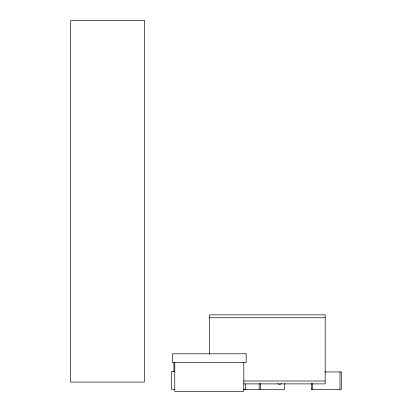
<?xml version="1.0" encoding="UTF-8"?>
<svg xmlns="http://www.w3.org/2000/svg" width="412" height="412" viewBox="0 0 412 412"><rect width="100%" height="100%" fill="white"/><g stroke="black" fill="none" stroke-linecap="round" stroke-linejoin="round"><path stroke-width="0.62" d="M209.512 317.74L325.192 317.74M174.827 371.449L171.624 371.449L171.624 389.525L174.827 389.525M324.759 371.948L341.424 371.948L341.424 389.299L311.266 389.299M243.574 381.002L325.192 381.002M243.574 383.891L325.192 383.891L325.192 314.85L209.512 314.85L209.512 354.232M243.626 389.299L284.656 389.299L284.656 383.515M243.446 389.525L245.367 389.525L245.367 383.917M339.977 371.948L339.977 389.299M312.713 383.515L312.713 389.299M311.462 383.515L311.462 389.299M260.415 383.515L260.415 389.299M259.158 383.515L259.158 389.299M243.806 362.483L243.806 391.4L174.765 391.4L174.765 362.483M173.972 362.648L173.972 371.449M281.406 383.752A3.615 3.615 0 0 1 277.791 383.752M144.318 20.6L70.576 20.6L70.576 382.089L144.318 382.089L144.318 20.6M246.16 353.805L172.412 353.805L172.412 362.483L246.16 362.483L246.16 353.805"/></g></svg>
